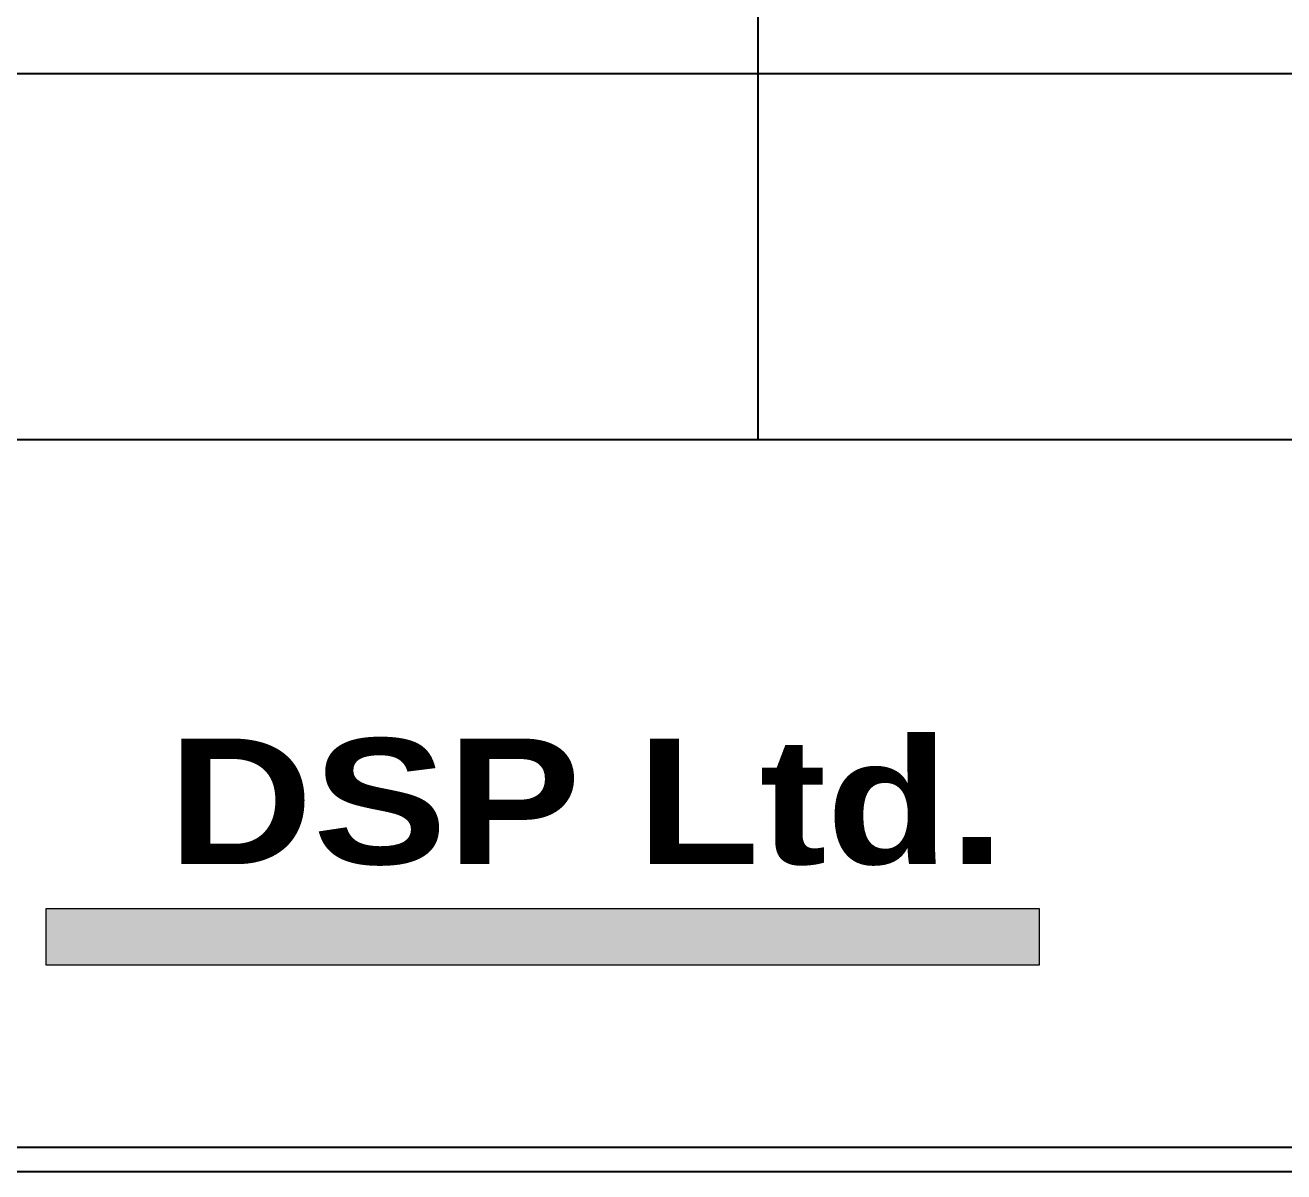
# Model space of a CAD drawing. Header units: millimetres. Extents: x 107 to 2900, y 85 to 3996.
# Drawn here: x 642.25 to 675.66, y 1945.91 to 1976.36 of the extents above; entities that cross this region are included whole.
import ezdxf

# ---------------------------------------------------------------- set-up
doc = ezdxf.new("R2010")
doc.units = ezdxf.units.MM
for name, color, linetype in [('40', 4, 'Continuous'), ('70', 7, 'Continuous'), ('ASHADE', 7, 'Continuous')]:
    doc.layers.add(name, color=color, linetype=linetype)
doc.styles.get("Standard").update_dxf_attribs({"font": 'BareunDotumPro1.ttf'})

# ---------------------------------------------------------------- blocks, each defined once
blk = doc.blocks.new('abcde')
at = {"layer": 'ASHADE', "lineweight": 5}
blk.add_hatch(color=5, dxfattribs=at).paths.add_polyline_path([(6745.16, 94.93), (6745.16, 103.27), (6891.57, 103.27), (6891.57, 94.93)])
for p, q in [((6745.16, 94.93), (6745.16, 103.27)), ((6891.57, 103.27), (6891.57, 94.93))]:
    blk.add_line(p, q, dxfattribs=at)
at = {"layer": 'ASHADE', "color": 5, "lineweight": 5}
for p, q in [((6745.16, 103.27), (6891.57, 103.27)), ((6891.57, 94.93), (6745.16, 94.93))]:
    blk.add_line(p, q, dxfattribs=at)
at = {"layer": 'ASHADE', "lineweight": 5, "insert": (6763.1, 128.35), "char_height": 18.5261, "width": 329.6254, "attachment_point": 1}
blk.add_mtext('{\\fArial Black|b0|i0|c0|p34;DSP Ltd.}', dxfattribs=at)

msp = doc.modelspace()

# ---------------------------------------------------------------- linework, layer by layer
at = {"layer": '40', "color": 7}
for p, q in [((661.707, 1965.35), (661.707, 2006.39)), ((931.275, 1975.07), (607.707, 1975.07)), ((931.275, 1965.35), (607.707, 1965.35))]:
    msp.add_line(p, q, dxfattribs=at)
at = {"layer": '70', "color": 7}
for points in [[(931.707, 1945.91), (110.907, 1945.91), (110.907, 2529.11), (931.707, 2529.11)], [(931.059, 1946.558), (111.555, 1946.558), (111.555, 2528.462), (931.059, 2528.462)]]:
    msp.add_lwpolyline(points, close=True, dxfattribs=at)

# ---------------------------------------------------------------- block references
at = {"color": 0, "xscale": 0.18, "yscale": 0.18, "zscale": 0.18}
msp.add_blockref('abcde', (-571.316, 1934.313), dxfattribs=at)

doc.saveas('drawing.dxf')
